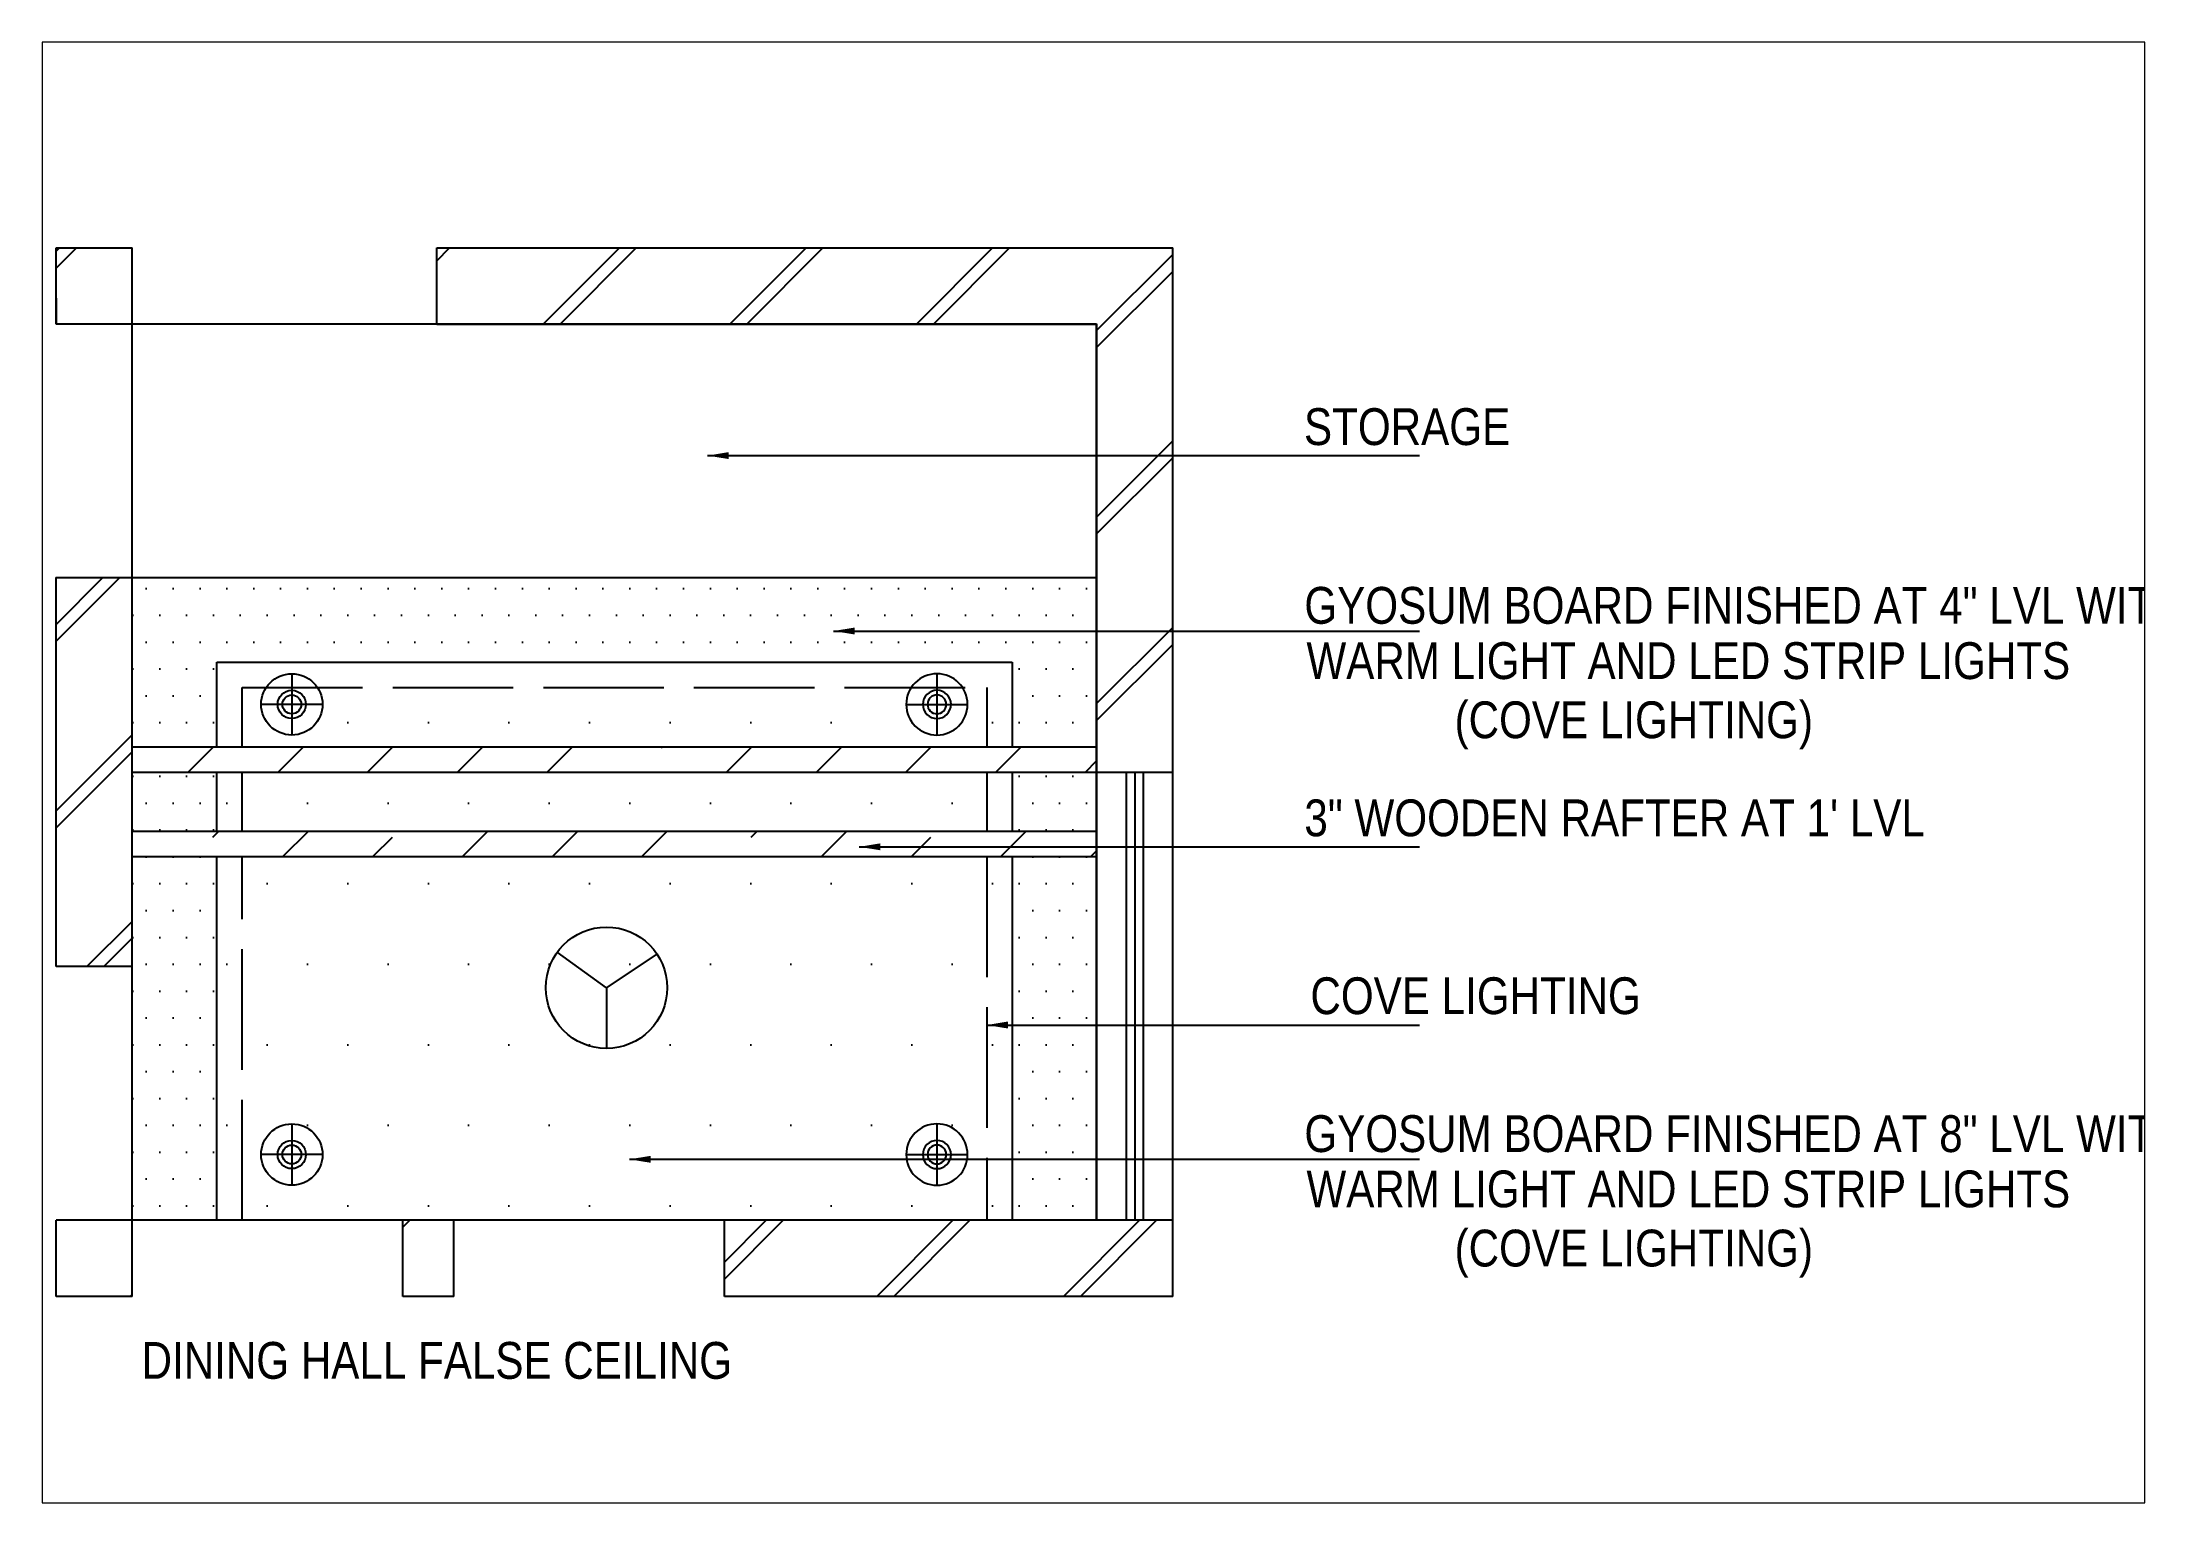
# Paper-space layout 'Layout3' of a CAD drawing. Header units: millimetres. Extents: x 29 to 257, y 20 to 178.
# The model-space entities are those that its viewports show. They can reach past a viewport. Long polylines and large blocks are cut down to what shows.
import ezdxf

# ---------------------------------------------------------------- set-up
doc = ezdxf.new("R2010")
doc.units = ezdxf.units.MM
doc.linetypes.add('ACAD_ISO02W100', pattern=[15, 12, -3])
doc.layers.add('TXT', color=7, linetype='Continuous', lineweight=25)
doc.styles.add('stylus BT', font='swissc.ttf')
doc.dimstyles.new('ISO-25', dxfattribs={"dimtxt": 2.5, "dimasz": 2.5, "dimexe": 1.25, "dimexo": 0.625, "dimtad": 1, "dimlunit": 4, "dimtxsty": 'Standard', "dimcen": 2.5, "dimadec": 0, "dimazin": 0, "dimtfac": 1, "dimtmove": 0, "dimatfit": 3, "dimfxl": 1, "dimarcsym": 0})

# ---------------------------------------------------------------- blocks, each defined once
blk = doc.blocks.new('light')
at = {"color": 6}
for p, q in [((4552.69, 610.29), (4552.69, 623.07)), ((4546.31, 616.68), (4559.08, 616.68))]:
    blk.add_line(p, q, dxfattribs=at)
for radius in [6.39, 2.94, 2.94, 1.96]:
    blk.add_circle((4552.69, 616.68), radius, dxfattribs=at)
at = {"color": 6, "linetype": 'ByBlock'}
blk.add_circle((4552.69, 616.68), 6.39, dxfattribs=at)

msp = doc.modelspace()

# ---------------------------------------------------------------- hatches: boundary and pattern name
at = {"linetype": 'ByBlock'}
h = msp.add_hatch(dxfattribs=at)
h.set_pattern_fill('JIS_LC_8A', color=256, scale=2, angle=180, style=0)
h.set_pattern_definition([(225, (2324.154, 2091.774), (11.03087, -11.03087), []), (225, (2322.154, 2091.774), (11.03087, -11.03087), [])])
h.paths.add_polyline_path([(958.45, 979.887), (958.45, 988.887), (905.45, 988.887), (905.45, 979.887)])
h.paths.add_polyline_path([(958.45, 1103.887), (871.45, 1103.887), (871.45, 1094.887), (949.45, 1094.887), (949.45, 1041.887), (958.45, 1041.887)])
h.paths.add_polyline_path([(826.45, 1094.894), (835.431, 1094.894), (835.45, 1103.887), (826.45, 1103.887)])
h.paths.add_polyline_path([(835.45, 1064.894), (826.45, 1064.894), (826.45, 1018.887), (835.45, 1018.887)])
h.paths.add_polyline_path([(835.45, 988.887), (826.45, 988.887), (826.45, 979.887), (835.45, 979.887)])
h.paths.add_polyline_path([(867.45, 979.887), (873.45, 979.887), (873.45, 988.887), (867.45, 988.887)])
h = msp.add_hatch(dxfattribs=at)
h.set_pattern_fill('DOTS', color=256, scale=2, angle=180, style=0)
h.set_pattern_definition([(180, (-539.2533, 0), (-1.5875, -3.175), [0, -3.175])])
h.paths.add_polyline_path([(845.431, 1031.894), (835.45, 1031.894), (835.45, 1018.887), (835.431, 1018.887), (835.431, 988.887), (845.431, 988.887)])
h.paths.add_polyline_path([(845.431, 1041.894), (835.45, 1041.894), (835.45, 1034.894), (845.431, 1034.894)])
h.paths.add_polyline_path([(845.431, 1054.894), (939.45, 1054.894), (939.45, 1044.894), (949.45, 1044.894), (949.45, 1064.894), (835.45, 1064.894), (835.45, 1044.894), (845.431, 1044.894)])
h.paths.add_polyline_path([(949.45, 1041.894), (939.45, 1041.894), (939.45, 1034.894), (949.45, 1034.894)])
h.paths.add_polyline_path([(949.45, 1031.894), (939.45, 1031.894), (939.45, 988.887), (949.45, 988.887)])
h = msp.add_hatch(dxfattribs=at)
h.set_pattern_fill('DOTS', color=256, scale=6, angle=180, style=0)
h.set_pattern_definition([(180, (-539.253, 0), (-4.7625, -9.525), [0, -9.525])])
h.paths.add_polyline_path([(848.431, 1031.894), (848.431, 988.887), (936.45, 988.887), (936.45, 1031.894)])
h.paths.add_polyline_path([(934.194, 996.664, -1), (926.946, 996.664, -1)], flags=16)
h.paths.add_polyline_path([(857.935, 996.664, -1), (850.686, 996.664, -1)], flags=16)
h.paths.add_polyline_path([(848.431, 1034.894), (936.45, 1034.894), (936.45, 1041.894), (848.431, 1041.894)])
h.paths.add_polyline_path([(848.431, 1044.894), (936.45, 1044.894), (936.45, 1051.894), (933.6, 1051.894, -0.1462884), (934.194, 1049.905, -1), (926.946, 1049.905, -0.1462884), (927.541, 1051.894), (857.34, 1051.894, -0.1462884), (857.935, 1049.905, -1), (850.686, 1049.905, -0.1462884), (851.281, 1051.894), (848.431, 1051.894)], flags=17)
h.paths.add_polyline_path([(845.431, 1044.894), (848.431, 1044.894), (848.431, 1051.894), (851.281, 1051.894, -0.5396755), (857.34, 1051.894), (927.541, 1051.894, -0.5396755), (933.6, 1051.894), (936.45, 1051.894), (936.45, 1044.894), (939.45, 1044.894), (939.45, 1054.894), (845.431, 1054.894)])
h.paths.add_polyline_path([(848.431, 1031.894), (845.431, 1031.894), (845.431, 988.887), (848.431, 988.887)])
h.paths.add_polyline_path([(848.431, 1041.894), (845.431, 1041.894), (845.431, 1034.894), (848.431, 1034.894)])
h.paths.add_polyline_path([(939.45, 1041.894), (936.45, 1041.894), (936.45, 1034.894), (939.45, 1034.894)])
h.paths.add_polyline_path([(939.45, 1031.894), (936.45, 1031.894), (936.45, 988.887), (939.45, 988.887)])
h = msp.add_hatch(dxfattribs=at)
h.set_pattern_fill('JIS_STN_1E', color=256, scale=15, angle=180, style=0)
h.set_pattern_definition([(225, (-539.253, 0), (10.6066, -10.6066), []), (225, (-549.828, 1e-15), (10.6066, -10.6066), [15, -7.5])])
h.paths.add_polyline_path([(949.45, 1041.894), (949.45, 1044.894), (835.45, 1044.894), (835.45, 1041.894)])
h.paths.add_polyline_path([(835.45, 1034.894), (835.45, 1031.894), (949.45, 1031.894), (949.45, 1034.894)])

# ---------------------------------------------------------------- linework, layer by layer
for p, q in [((826.45, 1103.887), (835.45, 1103.887)), ((826.45, 1094.894), (826.45, 1103.887)), ((835.431, 1094.894), (835.45, 1103.887)), ((871.45, 1094.887), (871.45, 1103.887)), ((871.45, 1103.887), (958.45, 1103.887)), ((958.45, 979.887), (958.45, 1103.887)), ((826.45, 1097.96), (826.45, 1094.951)), ((826.431, 1094.894), (835.431, 1094.894)), ((835.431, 1094.894), (949.45, 1094.894)), ((835.431, 1034.894), (835.431, 1094.894)), ((871.45, 1094.887), (949.45, 1094.887)), ((949.45, 1094.894), (949.45, 988.887)), ((949.45, 988.887), (949.45, 1094.887)), ((826.431, 1064.894), (835.431, 1064.894)), ((826.45, 1018.887), (826.45, 1064.894)), ((835.431, 1064.894), (949.45, 1064.894)), ((835.45, 1031.894), (835.45, 1064.894)), ((835.431, 1058.894), (835.45, 1058.894)), ((835.431, 1054.894), (835.45, 1054.894)), ((845.431, 1054.894), (939.45, 1054.894)), ((845.431, 1044.894), (845.431, 1054.894)), ((939.45, 1054.894), (939.45, 1044.894)), ((835.431, 1044.894), (949.45, 1044.894)), ((835.431, 1041.894), (949.45, 1041.894)), ((845.431, 1034.894), (845.431, 1041.894)), ((939.45, 1041.894), (939.45, 1034.894)), ((949.45, 1041.887), (958.45, 1041.887)), ((952.95, 1041.887), (952.95, 988.887)), ((953.95, 1041.887), (953.95, 988.887)), ((954.95, 1041.887), (954.95, 988.887)), ((835.431, 1034.894), (949.45, 1034.894)), ((835.431, 988.887), (835.431, 1031.894)), ((835.431, 1031.894), (949.45, 1031.894)), ((835.45, 1018.887), (835.45, 1031.894)), ((845.431, 988.887), (845.431, 1031.894)), ((939.45, 1031.894), (939.45, 988.887)), ((835.45, 1018.887), (826.45, 1018.887)), ((826.45, 979.887), (826.45, 988.887)), ((835.45, 988.887), (826.45, 988.887)), ((949.45, 988.887), (835.431, 988.887)), ((835.45, 979.887), (835.45, 988.887)), ((867.45, 979.887), (867.45, 988.887)), ((873.45, 988.887), (867.45, 988.887)), ((873.45, 979.887), (873.45, 988.887)), ((905.45, 979.887), (905.45, 988.887)), ((958.45, 988.887), (905.45, 988.887)), ((835.45, 979.887), (826.45, 979.887)), ((873.45, 979.887), (867.45, 979.887)), ((958.45, 979.887), (905.45, 979.887))]:
    msp.add_line(p, q)
at = {"linetype": 'ACAD_ISO02W100'}
for p, q in [((848.431, 1051.894), (936.45, 1051.894)), ((848.431, 1044.894), (848.431, 1051.894)), ((936.45, 1051.894), (936.45, 1044.894)), ((848.431, 1034.894), (848.431, 1041.894)), ((936.45, 1041.894), (936.45, 1034.894)), ((848.431, 988.887), (848.431, 1031.894)), ((936.45, 1031.894), (936.45, 988.887))]:
    msp.add_line(p, q, dxfattribs=at)
at = {"linetype": 'ByBlock'}
for q in [(885.69, 1020.592), (897.49, 1020.363), (891.511, 1009.217)]:
    msp.add_line((891.511, 1016.394), q, dxfattribs=at)
msp.add_circle((891.511, 1016.394), 7.177, dxfattribs=at)

# ---------------------------------------------------------------- block references
at = {"linetype": 'ByBlock', "yscale": 0.5673894721858233, "zscale": 0.5673894721859131, "rotation": 180}
for p, xscale in [((3437.461, 1399.804), 0.567389472186278), ((-1652.581, 1399.804), -0.567389472186278), ((3437.461, 1346.563), 0.567389472186278), ((-1652.581, 1346.563), -0.567389472186278)]:
    msp.add_blockref('light', p, dxfattribs=dict(at, xscale=xscale))

# ---------------------------------------------------------------- texts
at = {"layer": 'TXT', "style": 'stylus BT'}
for s, height, p in [('STORAGE', 4.3513, (973.958, 1080.578)), ('GYOSUM BOARD FINISHED AT 4" LVL WITH', 4.35129, (974, 1059.441)), ('WARM LIGHT AND LED STRIP LIGHTS ', 4.35129, (974.25, 1052.902)), ('(COVE LIGHTING)', 4.35129, (991.76, 1045.905)), ('3" WOODEN RAFTER AT 1\' LVL', 4.35129, (974, 1034.309)), ('COVE LIGHTING', 4.35129, (974.72, 1013.27)), ('GYOSUM BOARD FINISHED AT 8" LVL WITH', 4.35129, (974, 996.962)), ('WARM LIGHT AND LED STRIP LIGHTS ', 4.35129, (974.25, 990.423)), ('(COVE LIGHTING)', 4.35129, (991.76, 983.426)), ('DINING HALL FALSE CEILING', 4.35129, (836.553, 970.142))]:
    msp.add_text(s, height=height, dxfattribs=at).set_placement(p)

# ---------------------------------------------------------------- leaders
for points in [[(903.459, 1079.327), (987.598, 1079.327)], [(918.346, 1058.58), (987.598, 1058.58)], [(921.39, 1033.058), (987.598, 1033.058)], [(936.45, 1011.983), (987.598, 1011.983)], [(894.227, 996.1), (987.598, 996.1)]]:
    msp.add_leader(points, dimstyle='ISO-25', override={"dimgap": 0.625, "dimtad": 0})

psp = doc.layouts.new('Layout3')

# ---------------------------------------------------------------- viewports
at = {"layer": '0'}
psp.add_viewport(center=(142.59, 99.11), size=(228.14, 158.5807), view_center_point=(949.077, 1041.845), view_height=172.78309, dxfattribs=at)

doc.saveas('drawing.dxf')
